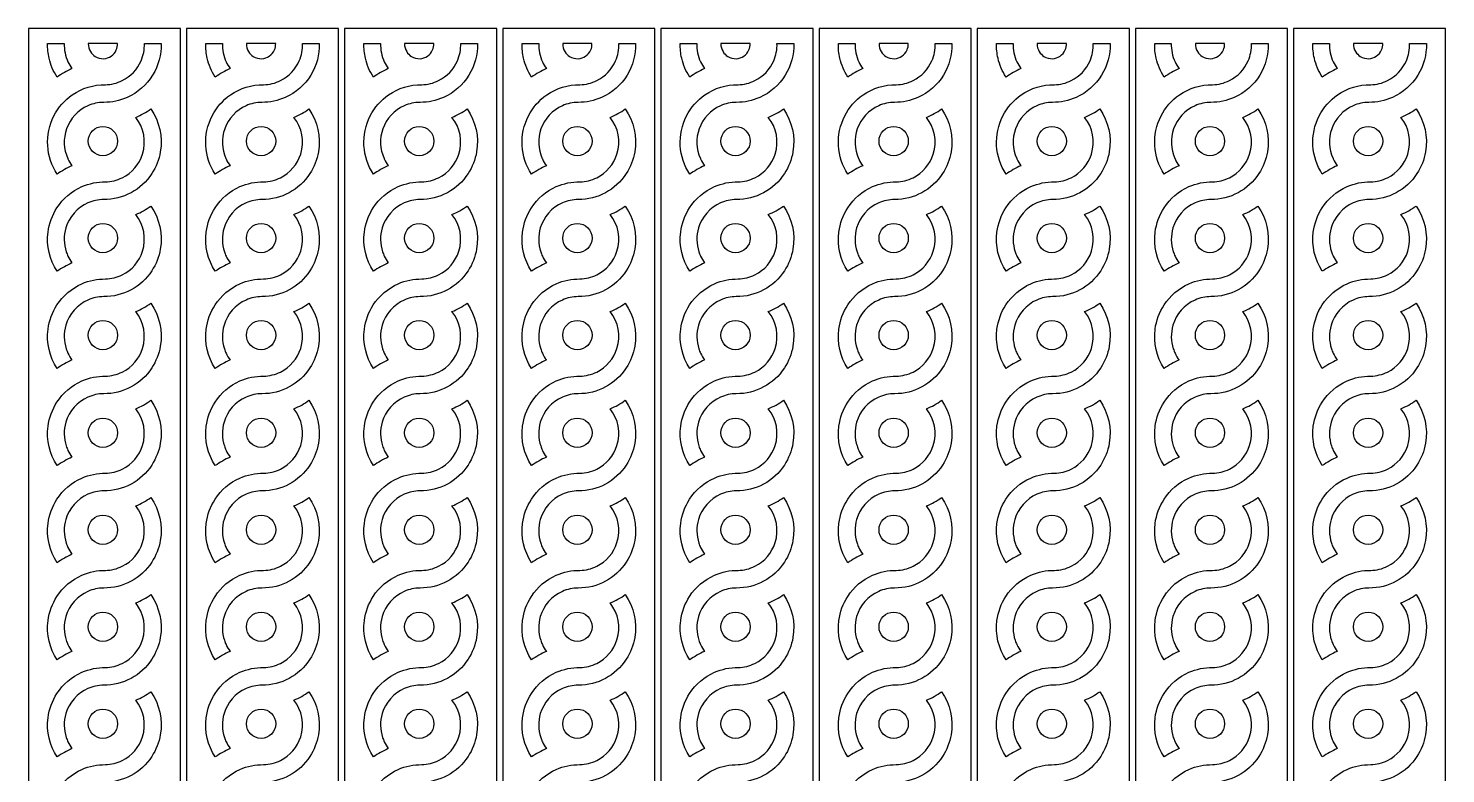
# Model space of a CAD drawing. Header units: millimetres. Extents: x 1502 to 2434, y -882 to 1114.
# Drawn here: x 1502 to 2434, y 625 to 1114 of the extents above; entities that cross this region are included whole.
import ezdxf

# ---------------------------------------------------------------- set-up
doc = ezdxf.new("R2010")
doc.units = ezdxf.units.MM
doc.layers.add('Layer_1', color=70, linetype='Continuous')

msp = doc.modelspace()

# ---------------------------------------------------------------- linework, layer by layer
at = {"layer": 'Layer_1'}
for points in [[(1501.87, -881.57), (1601.87, -881.57), (1601.87, 1114.43), (1501.87, 1114.43)], [(1605.87, -881.57), (1705.87, -881.57), (1705.87, 1114.43), (1605.87, 1114.43)], [(1709.87, -881.57), (1809.87, -881.57), (1809.87, 1114.43), (1709.87, 1114.43)], [(1813.87, -881.57), (1913.87, -881.57), (1913.87, 1114.43), (1813.87, 1114.43)], [(1917.87, -881.57), (2017.87, -881.57), (2017.87, 1114.43), (1917.87, 1114.43)], [(2021.87, -881.57), (2121.87, -881.57), (2121.87, 1114.43), (2021.87, 1114.43)], [(2125.87, -881.57), (2225.87, -881.57), (2225.87, 1114.43), (2125.87, 1114.43)], [(2229.87, -881.57), (2329.87, -881.57), (2329.87, 1114.43), (2229.87, 1114.43)], [(2333.87, -881.57), (2433.87, -881.57), (2433.87, 1114.43), (2333.87, 1114.43)]]:
    msp.add_lwpolyline(points, close=True, dxfattribs=at)
for points in [[(1527.93, 1028.62, 0.050387), (1530.57, 1024.2, 0.04494), (1520.77, 1018.62, -0.131092), (1514.59, 1037.39, -0.13298), (1518.71, 1056.89, -0.123749), (1530.79, 1070.75, -0.156386), (1552.59, 1077.4, 0.108273), (1563.63, 1080.1, 0.175997), (1576.02, 1093.15, 0.112289), (1578.17, 1104.45), (1589.21, 1104.45, -0.144621), (1583.61, 1083.73, -0.153271), (1566.84, 1069, -0.106622), (1551.43, 1065.83, 0.099881), (1541.07, 1063.6, 0.205357), (1526.98, 1048.42, 0.194404), (1527.81, 1028.89, 0.002777)], [(1527.93, 1092.44, 0.050386), (1530.57, 1088.02, 0.044941), (1520.77, 1082.44, -0.086675), (1515.52, 1094.77, -0.064126), (1514.55, 1104.45), (1525.48, 1104.45, 0.117718)], [(1541.27, 1104.45, 0.146059), (1542.67, 1099.13, 0.115633), (1545.74, 1096, 0.156575), (1551.45, 1094.52, 0.134602), (1556.29, 1096.15, 0.141643), (1559.72, 1100.25, 0.1128), (1560.52, 1104.45)], [(1631.93, 1028.62, 0.050387), (1634.57, 1024.2, 0.04494), (1624.77, 1018.62, -0.131092), (1618.59, 1037.39, -0.13298), (1622.71, 1056.89, -0.123749), (1634.79, 1070.75, -0.156386), (1656.59, 1077.4, 0.108273), (1667.63, 1080.1, 0.175997), (1680.02, 1093.15, 0.112289), (1682.17, 1104.45), (1693.21, 1104.45, -0.144621), (1687.61, 1083.73, -0.153271), (1670.84, 1069, -0.106622), (1655.43, 1065.83, 0.099881), (1645.07, 1063.6, 0.205357), (1630.98, 1048.42, 0.194404), (1631.81, 1028.89, 0.002777)], [(1631.93, 1092.44, 0.050386), (1634.57, 1088.02, 0.044941), (1624.77, 1082.44, -0.086675), (1619.52, 1094.77, -0.064126), (1618.55, 1104.45), (1629.48, 1104.45, 0.117718)], [(1645.27, 1104.45, 0.146059), (1646.67, 1099.13, 0.115633), (1649.74, 1096, 0.156575), (1655.45, 1094.52, 0.134602), (1660.29, 1096.15, 0.141643), (1663.72, 1100.25, 0.1128), (1664.52, 1104.45)], [(1735.93, 1028.62, 0.050387), (1738.57, 1024.2, 0.04494), (1728.77, 1018.62, -0.131092), (1722.59, 1037.39, -0.13298), (1726.71, 1056.89, -0.123749), (1738.79, 1070.75, -0.156386), (1760.59, 1077.4, 0.108273), (1771.63, 1080.1, 0.175997), (1784.02, 1093.15, 0.112289), (1786.17, 1104.45), (1797.21, 1104.45, -0.144621), (1791.61, 1083.73, -0.153271), (1774.84, 1069, -0.106622), (1759.43, 1065.83, 0.099881), (1749.07, 1063.6, 0.205357), (1734.98, 1048.42, 0.194404), (1735.81, 1028.89, 0.002777)], [(1735.93, 1092.44, 0.050386), (1738.57, 1088.02, 0.044941), (1728.77, 1082.44, -0.086675), (1723.52, 1094.77, -0.064126), (1722.55, 1104.45), (1733.48, 1104.45, 0.117718)], [(1749.27, 1104.45, 0.146059), (1750.67, 1099.13, 0.115633), (1753.74, 1096, 0.156575), (1759.45, 1094.52, 0.134602), (1764.29, 1096.15, 0.141643), (1767.72, 1100.25, 0.1128), (1768.52, 1104.45)], [(1839.93, 1028.62, 0.050387), (1842.57, 1024.2, 0.04494), (1832.77, 1018.62, -0.131092), (1826.59, 1037.39, -0.13298), (1830.71, 1056.89, -0.123749), (1842.79, 1070.75, -0.156386), (1864.59, 1077.4, 0.108273), (1875.63, 1080.1, 0.175997), (1888.02, 1093.15, 0.112289), (1890.17, 1104.45), (1901.21, 1104.45, -0.144621), (1895.61, 1083.73, -0.153271), (1878.84, 1069, -0.106622), (1863.43, 1065.83, 0.099881), (1853.07, 1063.6, 0.205357), (1838.98, 1048.42, 0.194404), (1839.81, 1028.89, 0.002777)], [(1839.93, 1092.44, 0.050386), (1842.57, 1088.02, 0.044941), (1832.77, 1082.44, -0.086675), (1827.52, 1094.77, -0.064126), (1826.55, 1104.45), (1837.48, 1104.45, 0.117718)], [(1853.27, 1104.45, 0.146059), (1854.67, 1099.13, 0.115633), (1857.74, 1096, 0.156575), (1863.45, 1094.52, 0.134602), (1868.29, 1096.15, 0.141643), (1871.72, 1100.25, 0.1128), (1872.52, 1104.45)], [(1943.93, 1028.62, 0.050387), (1946.57, 1024.2, 0.04494), (1936.77, 1018.62, -0.131092), (1930.59, 1037.39, -0.13298), (1934.71, 1056.89, -0.123749), (1946.79, 1070.75, -0.156386), (1968.59, 1077.4, 0.108273), (1979.63, 1080.1, 0.175997), (1992.02, 1093.15, 0.112289), (1994.17, 1104.45), (2005.21, 1104.45, -0.144621), (1999.61, 1083.73, -0.153271), (1982.84, 1069, -0.106622), (1967.43, 1065.83, 0.099881), (1957.07, 1063.6, 0.205357), (1942.98, 1048.42, 0.194404), (1943.81, 1028.89, 0.002777)], [(1943.93, 1092.44, 0.050386), (1946.57, 1088.02, 0.044941), (1936.77, 1082.44, -0.086675), (1931.52, 1094.77, -0.064126), (1930.55, 1104.45), (1941.48, 1104.45, 0.117718)], [(1957.27, 1104.45, 0.146059), (1958.67, 1099.13, 0.115633), (1961.74, 1096, 0.156575), (1967.45, 1094.52, 0.134602), (1972.29, 1096.15, 0.141643), (1975.72, 1100.25, 0.1128), (1976.52, 1104.45)], [(2047.93, 1028.62, 0.050387), (2050.57, 1024.2, 0.04494), (2040.77, 1018.62, -0.131092), (2034.59, 1037.39, -0.13298), (2038.71, 1056.89, -0.123749), (2050.79, 1070.75, -0.156386), (2072.59, 1077.4, 0.108273), (2083.63, 1080.1, 0.175997), (2096.02, 1093.15, 0.112289), (2098.17, 1104.45), (2109.21, 1104.45, -0.144621), (2103.61, 1083.73, -0.153271), (2086.84, 1069, -0.106622), (2071.43, 1065.83, 0.099881), (2061.07, 1063.6, 0.205357), (2046.98, 1048.42, 0.194404), (2047.81, 1028.89, 0.002777)], [(2047.93, 1092.44, 0.050386), (2050.57, 1088.02, 0.044941), (2040.77, 1082.44, -0.086675), (2035.52, 1094.77, -0.064126), (2034.55, 1104.45), (2045.48, 1104.45, 0.117718)], [(2061.27, 1104.45, 0.146059), (2062.67, 1099.13, 0.115633), (2065.74, 1096, 0.156575), (2071.45, 1094.52, 0.134602), (2076.29, 1096.15, 0.141643), (2079.72, 1100.25, 0.1128), (2080.52, 1104.45)], [(2151.93, 1028.62, 0.050387), (2154.57, 1024.2, 0.04494), (2144.77, 1018.62, -0.131092), (2138.59, 1037.39, -0.13298), (2142.71, 1056.89, -0.123749), (2154.79, 1070.75, -0.156386), (2176.59, 1077.4, 0.108273), (2187.63, 1080.1, 0.175997), (2200.02, 1093.15, 0.112289), (2202.17, 1104.45), (2213.21, 1104.45, -0.144621), (2207.61, 1083.73, -0.153271), (2190.84, 1069, -0.106622), (2175.43, 1065.83, 0.099881), (2165.07, 1063.6, 0.205357), (2150.98, 1048.42, 0.194404), (2151.81, 1028.89, 0.002777)], [(2151.93, 1092.44, 0.050386), (2154.57, 1088.02, 0.044941), (2144.77, 1082.44, -0.086675), (2139.52, 1094.77, -0.064126), (2138.55, 1104.45), (2149.48, 1104.45, 0.117718)], [(2165.27, 1104.45, 0.146059), (2166.67, 1099.13, 0.115633), (2169.74, 1096, 0.156575), (2175.45, 1094.52, 0.134602), (2180.29, 1096.15, 0.141643), (2183.72, 1100.25, 0.1128), (2184.52, 1104.45)], [(2255.93, 1028.62, 0.050387), (2258.57, 1024.2, 0.04494), (2248.77, 1018.62, -0.131092), (2242.59, 1037.39, -0.13298), (2246.71, 1056.89, -0.123749), (2258.79, 1070.75, -0.156386), (2280.59, 1077.4, 0.108273), (2291.63, 1080.1, 0.175997), (2304.02, 1093.15, 0.112289), (2306.17, 1104.45), (2317.21, 1104.45, -0.144621), (2311.61, 1083.73, -0.153271), (2294.84, 1069, -0.106622), (2279.43, 1065.83, 0.099881), (2269.07, 1063.6, 0.205357), (2254.98, 1048.42, 0.194404), (2255.81, 1028.89, 0.002777)], [(2255.93, 1092.44, 0.050386), (2258.57, 1088.02, 0.044941), (2248.77, 1082.44, -0.086675), (2243.52, 1094.77, -0.064126), (2242.55, 1104.45), (2253.48, 1104.45, 0.117718)], [(2269.27, 1104.45, 0.146059), (2270.67, 1099.13, 0.115633), (2273.74, 1096, 0.156575), (2279.45, 1094.52, 0.134602), (2284.29, 1096.15, 0.141643), (2287.72, 1100.25, 0.1128), (2288.52, 1104.45)], [(2359.93, 1028.62, 0.050387), (2362.57, 1024.2, 0.04494), (2352.77, 1018.62, -0.131092), (2346.59, 1037.39, -0.13298), (2350.71, 1056.89, -0.123749), (2362.79, 1070.75, -0.156386), (2384.59, 1077.4, 0.108273), (2395.63, 1080.1, 0.175997), (2408.02, 1093.15, 0.112289), (2410.17, 1104.45), (2421.21, 1104.45, -0.144621), (2415.61, 1083.73, -0.153271), (2398.84, 1069, -0.106622), (2383.43, 1065.83, 0.099881), (2373.07, 1063.6, 0.205357), (2358.98, 1048.42, 0.194404), (2359.81, 1028.89, 0.002777)], [(2359.93, 1092.44, 0.050386), (2362.57, 1088.02, 0.044941), (2352.77, 1082.44, -0.086675), (2347.52, 1094.77, -0.064126), (2346.55, 1104.45), (2357.48, 1104.45, 0.117718)], [(2373.27, 1104.45, 0.146059), (2374.67, 1099.13, 0.115633), (2377.74, 1096, 0.156575), (2383.45, 1094.52, 0.134602), (2388.29, 1096.15, 0.141643), (2391.72, 1100.25, 0.1128), (2392.52, 1104.45)], [(1582.42, 1061.51, -0.196548), (1588.66, 1033.28, -0.102395), (1583.02, 1018.98, -0.25661), (1551.43, 1002.01, 0.099883), (1541.07, 999.78, 0.21945), (1526.54, 983.27, 0.152689), (1526.79, 967.69, 0.029293), (1527.93, 964.8), (1527.93, 964.8, 0.050388), (1530.57, 960.38, 0.04494), (1520.77, 954.8, -0.178648), (1514.84, 980.6, -0.112445), (1520.69, 996.49, -0.146594), (1537.03, 1010.43, -0.107484), (1552.59, 1013.58, 0.108276), (1563.63, 1016.28, 0.202763), (1576.96, 1031.83, 0.250944), (1572.46, 1055.98, 0.064464)], [(1686.42, 1061.51, -0.196548), (1692.66, 1033.28, -0.102395), (1687.02, 1018.98, -0.25661), (1655.43, 1002.01, 0.099883), (1645.07, 999.78, 0.21945), (1630.54, 983.27, 0.152689), (1630.79, 967.69, 0.029293), (1631.93, 964.8), (1631.93, 964.8, 0.050388), (1634.57, 960.38, 0.04494), (1624.77, 954.8, -0.178648), (1618.84, 980.6, -0.112445), (1624.69, 996.49, -0.146594), (1641.03, 1010.43, -0.107484), (1656.59, 1013.58, 0.108276), (1667.63, 1016.28, 0.202763), (1680.96, 1031.83, 0.250944), (1676.46, 1055.98, 0.064464)], [(1790.42, 1061.51, -0.196548), (1796.66, 1033.28, -0.102395), (1791.02, 1018.98, -0.25661), (1759.43, 1002.01, 0.099883), (1749.07, 999.78, 0.21945), (1734.54, 983.27, 0.152689), (1734.79, 967.69, 0.029293), (1735.93, 964.8), (1735.93, 964.8, 0.050388), (1738.57, 960.38, 0.04494), (1728.77, 954.8, -0.178648), (1722.84, 980.6, -0.112445), (1728.69, 996.49, -0.146594), (1745.03, 1010.43, -0.107484), (1760.59, 1013.58, 0.108276), (1771.63, 1016.28, 0.202763), (1784.96, 1031.83, 0.250944), (1780.46, 1055.98, 0.064464)], [(1894.42, 1061.51, -0.196548), (1900.66, 1033.28, -0.102395), (1895.02, 1018.98, -0.25661), (1863.43, 1002.01, 0.099883), (1853.07, 999.78, 0.21945), (1838.54, 983.27, 0.152689), (1838.79, 967.69, 0.029293), (1839.93, 964.8), (1839.93, 964.8, 0.050388), (1842.57, 960.38, 0.04494), (1832.77, 954.8, -0.178648), (1826.84, 980.6, -0.112445), (1832.69, 996.49, -0.146594), (1849.03, 1010.43, -0.107484), (1864.59, 1013.58, 0.108276), (1875.63, 1016.28, 0.202763), (1888.96, 1031.83, 0.250944), (1884.46, 1055.98, 0.064464)], [(1998.42, 1061.51, -0.196548), (2004.66, 1033.28, -0.102395), (1999.02, 1018.98, -0.25661), (1967.43, 1002.01, 0.099883), (1957.07, 999.78, 0.21945), (1942.54, 983.27, 0.152689), (1942.79, 967.69, 0.029293), (1943.93, 964.8), (1943.93, 964.8, 0.050388), (1946.57, 960.38, 0.04494), (1936.77, 954.8, -0.178648), (1930.84, 980.6, -0.112445), (1936.69, 996.49, -0.146594), (1953.03, 1010.43, -0.107484), (1968.59, 1013.58, 0.108276), (1979.63, 1016.28, 0.202763), (1992.96, 1031.83, 0.250944), (1988.46, 1055.98, 0.064464)], [(2102.42, 1061.51, -0.196548), (2108.66, 1033.28, -0.102395), (2103.02, 1018.98, -0.25661), (2071.43, 1002.01, 0.099883), (2061.07, 999.78, 0.21945), (2046.54, 983.27, 0.152689), (2046.79, 967.69, 0.029293), (2047.93, 964.8), (2047.93, 964.8, 0.050388), (2050.57, 960.38, 0.04494), (2040.77, 954.8, -0.178648), (2034.84, 980.6, -0.112445), (2040.69, 996.49, -0.146594), (2057.03, 1010.43, -0.107484), (2072.59, 1013.58, 0.108276), (2083.63, 1016.28, 0.202763), (2096.96, 1031.83, 0.250944), (2092.46, 1055.98, 0.064464)], [(2206.42, 1061.51, -0.196548), (2212.66, 1033.28, -0.102395), (2207.02, 1018.98, -0.25661), (2175.43, 1002.01, 0.099883), (2165.07, 999.78, 0.21945), (2150.54, 983.27, 0.152689), (2150.79, 967.69, 0.029293), (2151.93, 964.8), (2151.93, 964.8, 0.050388), (2154.57, 960.38, 0.04494), (2144.77, 954.8, -0.178648), (2138.84, 980.6, -0.112445), (2144.69, 996.49, -0.146594), (2161.03, 1010.43, -0.107484), (2176.59, 1013.58, 0.108276), (2187.63, 1016.28, 0.202763), (2200.96, 1031.83, 0.250944), (2196.46, 1055.98, 0.064464)], [(2310.42, 1061.51, -0.196548), (2316.66, 1033.28, -0.102395), (2311.02, 1018.98, -0.25661), (2279.43, 1002.01, 0.099883), (2269.07, 999.78, 0.21945), (2254.54, 983.27, 0.152689), (2254.79, 967.69, 0.029293), (2255.93, 964.8), (2255.93, 964.8, 0.050388), (2258.57, 960.38, 0.04494), (2248.77, 954.8, -0.178648), (2242.84, 980.6, -0.112445), (2248.69, 996.49, -0.146594), (2265.03, 1010.43, -0.107484), (2280.59, 1013.58, 0.108276), (2291.63, 1016.28, 0.202763), (2304.96, 1031.83, 0.250944), (2300.46, 1055.98, 0.064464)], [(2414.42, 1061.51, -0.196548), (2420.66, 1033.28, -0.102395), (2415.02, 1018.98, -0.25661), (2383.43, 1002.01, 0.099883), (2373.07, 999.78, 0.21945), (2358.54, 983.27, 0.152689), (2358.79, 967.69, 0.029293), (2359.93, 964.8), (2359.93, 964.8, 0.050388), (2362.57, 960.38, 0.04494), (2352.77, 954.8, -0.178648), (2346.84, 980.6, -0.112445), (2352.69, 996.49, -0.146594), (2369.03, 1010.43, -0.107484), (2384.59, 1013.58, 0.108276), (2395.63, 1016.28, 0.202763), (2408.96, 1031.83, 0.250944), (2404.46, 1055.98, 0.064464)], [(1582.42, 997.69, -0.196548), (1588.66, 969.46, -0.102395), (1583.02, 955.16, -0.25661), (1551.43, 938.19, 0.099883), (1541.07, 935.96, 0.21945), (1526.54, 919.45, 0.152688), (1526.79, 903.87, 0.029293), (1527.93, 900.98), (1527.93, 900.98, 0.050388), (1530.57, 896.56, 0.04494), (1520.77, 890.98, -0.178648), (1514.84, 916.78, -0.112445), (1520.69, 932.68, -0.146594), (1537.03, 946.61, -0.107484), (1552.59, 949.76, 0.108276), (1563.63, 952.46, 0.202763), (1576.96, 968.01, 0.250944), (1572.46, 992.16, 0.064464)], [(1686.42, 997.69, -0.196548), (1692.66, 969.46, -0.102395), (1687.02, 955.16, -0.25661), (1655.43, 938.19, 0.099883), (1645.07, 935.96, 0.21945), (1630.54, 919.45, 0.152688), (1630.79, 903.87, 0.029293), (1631.93, 900.98), (1631.93, 900.98, 0.050388), (1634.57, 896.56, 0.04494), (1624.77, 890.98, -0.178648), (1618.84, 916.78, -0.112445), (1624.69, 932.68, -0.146594), (1641.03, 946.61, -0.107484), (1656.59, 949.76, 0.108276), (1667.63, 952.46, 0.202763), (1680.96, 968.01, 0.250944), (1676.46, 992.16, 0.064464)], [(1790.42, 997.69, -0.196548), (1796.66, 969.46, -0.102395), (1791.02, 955.16, -0.25661), (1759.43, 938.19, 0.099883), (1749.07, 935.96, 0.21945), (1734.54, 919.45, 0.152688), (1734.79, 903.87, 0.029293), (1735.93, 900.98), (1735.93, 900.98, 0.050388), (1738.57, 896.56, 0.04494), (1728.77, 890.98, -0.178648), (1722.84, 916.78, -0.112445), (1728.69, 932.68, -0.146594), (1745.03, 946.61, -0.107484), (1760.59, 949.76, 0.108276), (1771.63, 952.46, 0.202763), (1784.96, 968.01, 0.250944), (1780.46, 992.16, 0.064464)], [(1894.42, 997.69, -0.196548), (1900.66, 969.46, -0.102395), (1895.02, 955.16, -0.25661), (1863.43, 938.19, 0.099883), (1853.07, 935.96, 0.21945), (1838.54, 919.45, 0.152688), (1838.79, 903.87, 0.029293), (1839.93, 900.98), (1839.93, 900.98, 0.050388), (1842.57, 896.56, 0.04494), (1832.77, 890.98, -0.178648), (1826.84, 916.78, -0.112445), (1832.69, 932.68, -0.146594), (1849.03, 946.61, -0.107484), (1864.59, 949.76, 0.108276), (1875.63, 952.46, 0.202763), (1888.96, 968.01, 0.250944), (1884.46, 992.16, 0.064464)], [(1998.42, 997.69, -0.196548), (2004.66, 969.46, -0.102395), (1999.02, 955.16, -0.25661), (1967.43, 938.19, 0.099883), (1957.07, 935.96, 0.21945), (1942.54, 919.45, 0.152688), (1942.79, 903.87, 0.029293), (1943.93, 900.98), (1943.93, 900.98, 0.050388), (1946.57, 896.56, 0.04494), (1936.77, 890.98, -0.178648), (1930.84, 916.78, -0.112445), (1936.69, 932.68, -0.146594), (1953.03, 946.61, -0.107484), (1968.59, 949.76, 0.108276), (1979.63, 952.46, 0.202763), (1992.96, 968.01, 0.250944), (1988.46, 992.16, 0.064464)], [(2102.42, 997.69, -0.196548), (2108.66, 969.46, -0.102395), (2103.02, 955.16, -0.25661), (2071.43, 938.19, 0.099883), (2061.07, 935.96, 0.21945), (2046.54, 919.45, 0.152688), (2046.79, 903.87, 0.029293), (2047.93, 900.98), (2047.93, 900.98, 0.050388), (2050.57, 896.56, 0.04494), (2040.77, 890.98, -0.178648), (2034.84, 916.78, -0.112445), (2040.69, 932.68, -0.146594), (2057.03, 946.61, -0.107484), (2072.59, 949.76, 0.108276), (2083.63, 952.46, 0.202763), (2096.96, 968.01, 0.250944), (2092.46, 992.16, 0.064464)], [(2206.42, 997.69, -0.196548), (2212.66, 969.46, -0.102395), (2207.02, 955.16, -0.25661), (2175.43, 938.19, 0.099883), (2165.07, 935.96, 0.21945), (2150.54, 919.45, 0.152688), (2150.79, 903.87, 0.029293), (2151.93, 900.98), (2151.93, 900.98, 0.050388), (2154.57, 896.56, 0.04494), (2144.77, 890.98, -0.178648), (2138.84, 916.78, -0.112445), (2144.69, 932.68, -0.146594), (2161.03, 946.61, -0.107484), (2176.59, 949.76, 0.108276), (2187.63, 952.46, 0.202763), (2200.96, 968.01, 0.250944), (2196.46, 992.16, 0.064464)], [(2310.42, 997.69, -0.196548), (2316.66, 969.46, -0.102395), (2311.02, 955.16, -0.25661), (2279.43, 938.19, 0.099883), (2269.07, 935.96, 0.21945), (2254.54, 919.45, 0.152688), (2254.79, 903.87, 0.029293), (2255.93, 900.98), (2255.93, 900.98, 0.050388), (2258.57, 896.56, 0.04494), (2248.77, 890.98, -0.178648), (2242.84, 916.78, -0.112445), (2248.69, 932.68, -0.146594), (2265.03, 946.61, -0.107484), (2280.59, 949.76, 0.108276), (2291.63, 952.46, 0.202763), (2304.96, 968.01, 0.250944), (2300.46, 992.16, 0.064464)], [(2414.42, 997.69, -0.196548), (2420.66, 969.46, -0.102395), (2415.02, 955.16, -0.25661), (2383.43, 938.19, 0.099883), (2373.07, 935.96, 0.21945), (2358.54, 919.45, 0.152688), (2358.79, 903.87, 0.029293), (2359.93, 900.98), (2359.93, 900.98, 0.050388), (2362.57, 896.56, 0.04494), (2352.77, 890.98, -0.178648), (2346.84, 916.78, -0.112445), (2352.69, 932.68, -0.146594), (2369.03, 946.61, -0.107484), (2384.59, 949.76, 0.108276), (2395.63, 952.46, 0.202763), (2408.96, 968.01, 0.250944), (2404.46, 992.16, 0.064464)], [(1582.42, 933.87, -0.196548), (1588.66, 905.64, -0.102395), (1583.02, 891.35, -0.25661), (1551.43, 874.37, 0.099883), (1541.07, 872.14, 0.21945), (1526.54, 855.63, 0.152688), (1526.79, 840.05, 0.029293), (1527.93, 837.16), (1527.93, 837.16, 0.050388), (1530.57, 832.74, 0.04494), (1520.77, 827.16, -0.178648), (1514.84, 852.96, -0.112445), (1520.69, 868.86, -0.146594), (1537.03, 882.79, -0.107484), (1552.59, 885.94, 0.108276), (1563.63, 888.64, 0.202763), (1576.96, 904.2, 0.250944), (1572.46, 928.35, 0.064464)], [(1686.42, 933.87, -0.196548), (1692.66, 905.64, -0.102395), (1687.02, 891.35, -0.25661), (1655.43, 874.37, 0.099883), (1645.07, 872.14, 0.21945), (1630.54, 855.63, 0.152688), (1630.79, 840.05, 0.029293), (1631.93, 837.16), (1631.93, 837.16, 0.050388), (1634.57, 832.74, 0.04494), (1624.77, 827.16, -0.178648), (1618.84, 852.96, -0.112445), (1624.69, 868.86, -0.146594), (1641.03, 882.79, -0.107484), (1656.59, 885.94, 0.108276), (1667.63, 888.64, 0.202763), (1680.96, 904.2, 0.250944), (1676.46, 928.35, 0.064464)], [(1790.42, 933.87, -0.196548), (1796.66, 905.64, -0.102395), (1791.02, 891.35, -0.25661), (1759.43, 874.37, 0.099883), (1749.07, 872.14, 0.21945), (1734.54, 855.63, 0.152688), (1734.79, 840.05, 0.029293), (1735.93, 837.16), (1735.93, 837.16, 0.050388), (1738.57, 832.74, 0.04494), (1728.77, 827.16, -0.178648), (1722.84, 852.96, -0.112445), (1728.69, 868.86, -0.146594), (1745.03, 882.79, -0.107484), (1760.59, 885.94, 0.108276), (1771.63, 888.64, 0.202763), (1784.96, 904.2, 0.250944), (1780.46, 928.35, 0.064464)], [(1894.42, 933.87, -0.196548), (1900.66, 905.64, -0.102395), (1895.02, 891.35, -0.25661), (1863.43, 874.37, 0.099883), (1853.07, 872.14, 0.21945), (1838.54, 855.63, 0.152688), (1838.79, 840.05, 0.029293), (1839.93, 837.16), (1839.93, 837.16, 0.050388), (1842.57, 832.74, 0.04494), (1832.77, 827.16, -0.178648), (1826.84, 852.96, -0.112445), (1832.69, 868.86, -0.146594), (1849.03, 882.79, -0.107484), (1864.59, 885.94, 0.108276), (1875.63, 888.64, 0.202763), (1888.96, 904.2, 0.250944), (1884.46, 928.35, 0.064464)], [(1998.42, 933.87, -0.196548), (2004.66, 905.64, -0.102395), (1999.02, 891.35, -0.25661), (1967.43, 874.37, 0.099883), (1957.07, 872.14, 0.21945), (1942.54, 855.63, 0.152688), (1942.79, 840.05, 0.029293), (1943.93, 837.16), (1943.93, 837.16, 0.050388), (1946.57, 832.74, 0.04494), (1936.77, 827.16, -0.178648), (1930.84, 852.96, -0.112445), (1936.69, 868.86, -0.146594), (1953.03, 882.79, -0.107484), (1968.59, 885.94, 0.108276), (1979.63, 888.64, 0.202763), (1992.96, 904.2, 0.250944), (1988.46, 928.35, 0.064464)], [(2102.42, 933.87, -0.196548), (2108.66, 905.64, -0.102395), (2103.02, 891.35, -0.25661), (2071.43, 874.37, 0.099883), (2061.07, 872.14, 0.21945), (2046.54, 855.63, 0.152688), (2046.79, 840.05, 0.029293), (2047.93, 837.16), (2047.93, 837.16, 0.050388), (2050.57, 832.74, 0.04494), (2040.77, 827.16, -0.178648), (2034.84, 852.96, -0.112445), (2040.69, 868.86, -0.146594), (2057.03, 882.79, -0.107484), (2072.59, 885.94, 0.108276), (2083.63, 888.64, 0.202763), (2096.96, 904.2, 0.250944), (2092.46, 928.35, 0.064464)], [(2206.42, 933.87, -0.196548), (2212.66, 905.64, -0.102395), (2207.02, 891.35, -0.25661), (2175.43, 874.37, 0.099883), (2165.07, 872.14, 0.21945), (2150.54, 855.63, 0.152688), (2150.79, 840.05, 0.029293), (2151.93, 837.16), (2151.93, 837.16, 0.050388), (2154.57, 832.74, 0.04494), (2144.77, 827.16, -0.178648), (2138.84, 852.96, -0.112445), (2144.69, 868.86, -0.146594), (2161.03, 882.79, -0.107484), (2176.59, 885.94, 0.108276), (2187.63, 888.64, 0.202763), (2200.96, 904.2, 0.250944), (2196.46, 928.35, 0.064464)], [(2310.42, 933.87, -0.196548), (2316.66, 905.64, -0.102395), (2311.02, 891.35, -0.25661), (2279.43, 874.37, 0.099883), (2269.07, 872.14, 0.21945), (2254.54, 855.63, 0.152688), (2254.79, 840.05, 0.029293), (2255.93, 837.16), (2255.93, 837.16, 0.050388), (2258.57, 832.74, 0.04494), (2248.77, 827.16, -0.178648), (2242.84, 852.96, -0.112445), (2248.69, 868.86, -0.146594), (2265.03, 882.79, -0.107484), (2280.59, 885.94, 0.108276), (2291.63, 888.64, 0.202763), (2304.96, 904.2, 0.250944), (2300.46, 928.35, 0.064464)], [(2414.42, 933.87, -0.196548), (2420.66, 905.64, -0.102395), (2415.02, 891.35, -0.25661), (2383.43, 874.37, 0.099883), (2373.07, 872.14, 0.21945), (2358.54, 855.63, 0.152688), (2358.79, 840.05, 0.029293), (2359.93, 837.16), (2359.93, 837.16, 0.050388), (2362.57, 832.74, 0.04494), (2352.77, 827.16, -0.178648), (2346.84, 852.96, -0.112445), (2352.69, 868.86, -0.146594), (2369.03, 882.79, -0.107484), (2384.59, 885.94, 0.108276), (2395.63, 888.64, 0.202763), (2408.96, 904.2, 0.250944), (2404.46, 928.35, 0.064464)], [(1582.42, 870.05, -0.196548), (1588.66, 841.82, -0.102395), (1583.02, 827.53, -0.25661), (1551.43, 810.55, 0.099883), (1541.07, 808.32, 0.21945), (1526.54, 791.81, 0.152688), (1526.79, 776.23, 0.029293), (1527.93, 773.34), (1527.93, 773.34, 0.050388), (1530.57, 768.92, 0.04494), (1520.77, 763.34, -0.178648), (1514.84, 789.14, -0.112445), (1520.69, 805.04, -0.146594), (1537.03, 818.97, -0.107484), (1552.59, 822.13, 0.108276), (1563.63, 824.82, 0.202763), (1576.96, 840.38, 0.250944), (1572.46, 864.53, 0.064464)], [(1686.42, 870.05, -0.196548), (1692.66, 841.82, -0.102395), (1687.02, 827.53, -0.25661), (1655.43, 810.55, 0.099883), (1645.07, 808.32, 0.21945), (1630.54, 791.81, 0.152688), (1630.79, 776.23, 0.029293), (1631.93, 773.34), (1631.93, 773.34, 0.050388), (1634.57, 768.92, 0.04494), (1624.77, 763.34, -0.178648), (1618.84, 789.14, -0.112445), (1624.69, 805.04, -0.146594), (1641.03, 818.97, -0.107484), (1656.59, 822.13, 0.108276), (1667.63, 824.82, 0.202763), (1680.96, 840.38, 0.250944), (1676.46, 864.53, 0.064464)], [(1790.42, 870.05, -0.196548), (1796.66, 841.82, -0.102395), (1791.02, 827.53, -0.25661), (1759.43, 810.55, 0.099883), (1749.07, 808.32, 0.21945), (1734.54, 791.81, 0.152688), (1734.79, 776.23, 0.029293), (1735.93, 773.34), (1735.93, 773.34, 0.050388), (1738.57, 768.92, 0.04494), (1728.77, 763.34, -0.178648), (1722.84, 789.14, -0.112445), (1728.69, 805.04, -0.146594), (1745.03, 818.97, -0.107484), (1760.59, 822.13, 0.108276), (1771.63, 824.82, 0.202763), (1784.96, 840.38, 0.250944), (1780.46, 864.53, 0.064464)], [(1894.42, 870.05, -0.196548), (1900.66, 841.82, -0.102395), (1895.02, 827.53, -0.25661), (1863.43, 810.55, 0.099883), (1853.07, 808.32, 0.21945), (1838.54, 791.81, 0.152688), (1838.79, 776.23, 0.029293), (1839.93, 773.34), (1839.93, 773.34, 0.050388), (1842.57, 768.92, 0.04494), (1832.77, 763.34, -0.178648), (1826.84, 789.14, -0.112445), (1832.69, 805.04, -0.146594), (1849.03, 818.97, -0.107484), (1864.59, 822.13, 0.108276), (1875.63, 824.82, 0.202763), (1888.96, 840.38, 0.250944), (1884.46, 864.53, 0.064464)], [(1998.42, 870.05, -0.196548), (2004.66, 841.82, -0.102395), (1999.02, 827.53, -0.25661), (1967.43, 810.55, 0.099883), (1957.07, 808.32, 0.21945), (1942.54, 791.81, 0.152688), (1942.79, 776.23, 0.029293), (1943.93, 773.34), (1943.93, 773.34, 0.050388), (1946.57, 768.92, 0.04494), (1936.77, 763.34, -0.178648), (1930.84, 789.14, -0.112445), (1936.69, 805.04, -0.146594), (1953.03, 818.97, -0.107484), (1968.59, 822.13, 0.108276), (1979.63, 824.82, 0.202763), (1992.96, 840.38, 0.250944), (1988.46, 864.53, 0.064464)], [(2102.42, 870.05, -0.196548), (2108.66, 841.82, -0.102395), (2103.02, 827.53, -0.25661), (2071.43, 810.55, 0.099883), (2061.07, 808.32, 0.21945), (2046.54, 791.81, 0.152688), (2046.79, 776.23, 0.029293), (2047.93, 773.34), (2047.93, 773.34, 0.050388), (2050.57, 768.92, 0.04494), (2040.77, 763.34, -0.178648), (2034.84, 789.14, -0.112445), (2040.69, 805.04, -0.146594), (2057.03, 818.97, -0.107484), (2072.59, 822.13, 0.108276), (2083.63, 824.82, 0.202763), (2096.96, 840.38, 0.250944), (2092.46, 864.53, 0.064464)], [(2206.42, 870.05, -0.196548), (2212.66, 841.82, -0.102395), (2207.02, 827.53, -0.25661), (2175.43, 810.55, 0.099883), (2165.07, 808.32, 0.21945), (2150.54, 791.81, 0.152688), (2150.79, 776.23, 0.029293), (2151.93, 773.34), (2151.93, 773.34, 0.050388), (2154.57, 768.92, 0.04494), (2144.77, 763.34, -0.178648), (2138.84, 789.14, -0.112445), (2144.69, 805.04, -0.146594), (2161.03, 818.97, -0.107484), (2176.59, 822.13, 0.108276), (2187.63, 824.82, 0.202763), (2200.96, 840.38, 0.250944), (2196.46, 864.53, 0.064464)], [(2310.42, 870.05, -0.196548), (2316.66, 841.82, -0.102395), (2311.02, 827.53, -0.25661), (2279.43, 810.55, 0.099883), (2269.07, 808.32, 0.21945), (2254.54, 791.81, 0.152688), (2254.79, 776.23, 0.029293), (2255.93, 773.34), (2255.93, 773.34, 0.050388), (2258.57, 768.92, 0.04494), (2248.77, 763.34, -0.178648), (2242.84, 789.14, -0.112445), (2248.69, 805.04, -0.146594), (2265.03, 818.97, -0.107484), (2280.59, 822.13, 0.108276), (2291.63, 824.82, 0.202763), (2304.96, 840.38, 0.250944), (2300.46, 864.53, 0.064464)], [(2414.42, 870.05, -0.196548), (2420.66, 841.82, -0.102395), (2415.02, 827.53, -0.25661), (2383.43, 810.55, 0.099883), (2373.07, 808.32, 0.21945), (2358.54, 791.81, 0.152688), (2358.79, 776.23, 0.029293), (2359.93, 773.34), (2359.93, 773.34, 0.050388), (2362.57, 768.92, 0.04494), (2352.77, 763.34, -0.178648), (2346.84, 789.14, -0.112445), (2352.69, 805.04, -0.146594), (2369.03, 818.97, -0.107484), (2384.59, 822.13, 0.108276), (2395.63, 824.82, 0.202763), (2408.96, 840.38, 0.250944), (2404.46, 864.53, 0.064464)], [(1582.42, 806.23, -0.196548), (1588.66, 778, -0.102395), (1583.02, 763.71, -0.25661), (1551.43, 746.73, 0.099883), (1541.07, 744.5, 0.21945), (1526.54, 727.99, 0.152688), (1526.79, 712.41, 0.029293), (1527.93, 709.52), (1527.93, 709.52, 0.050388), (1530.57, 705.1, 0.04494), (1520.77, 699.52, -0.178648), (1514.84, 725.32, -0.112445), (1520.69, 741.22, -0.146594), (1537.03, 755.15, -0.107484), (1552.59, 758.31, 0.108276), (1563.63, 761, 0.202763), (1576.96, 776.56, 0.250944), (1572.46, 800.71, 0.064464)], [(1686.42, 806.23, -0.196548), (1692.66, 778, -0.102395), (1687.02, 763.71, -0.25661), (1655.43, 746.73, 0.099883), (1645.07, 744.5, 0.21945), (1630.54, 727.99, 0.152688), (1630.79, 712.41, 0.029293), (1631.93, 709.52), (1631.93, 709.52, 0.050388), (1634.57, 705.1, 0.04494), (1624.77, 699.52, -0.178648), (1618.84, 725.32, -0.112445), (1624.69, 741.22, -0.146594), (1641.03, 755.15, -0.107484), (1656.59, 758.31, 0.108276), (1667.63, 761, 0.202763), (1680.96, 776.56, 0.250944), (1676.46, 800.71, 0.064464)], [(1790.42, 806.23, -0.196548), (1796.66, 778, -0.102395), (1791.02, 763.71, -0.25661), (1759.43, 746.73, 0.099883), (1749.07, 744.5, 0.21945), (1734.54, 727.99, 0.152688), (1734.79, 712.41, 0.029293), (1735.93, 709.52), (1735.93, 709.52, 0.050388), (1738.57, 705.1, 0.04494), (1728.77, 699.52, -0.178648), (1722.84, 725.32, -0.112445), (1728.69, 741.22, -0.146594), (1745.03, 755.15, -0.107484), (1760.59, 758.31, 0.108276), (1771.63, 761, 0.202763), (1784.96, 776.56, 0.250944), (1780.46, 800.71, 0.064464)], [(1894.42, 806.23, -0.196548), (1900.66, 778, -0.102395), (1895.02, 763.71, -0.25661), (1863.43, 746.73, 0.099883), (1853.07, 744.5, 0.21945), (1838.54, 727.99, 0.152688), (1838.79, 712.41, 0.029293), (1839.93, 709.52), (1839.93, 709.52, 0.050388), (1842.57, 705.1, 0.04494), (1832.77, 699.52, -0.178648), (1826.84, 725.32, -0.112445), (1832.69, 741.22, -0.146594), (1849.03, 755.15, -0.107484), (1864.59, 758.31, 0.108276), (1875.63, 761, 0.202763), (1888.96, 776.56, 0.250944), (1884.46, 800.71, 0.064464)], [(1998.42, 806.23, -0.196548), (2004.66, 778, -0.102395), (1999.02, 763.71, -0.25661), (1967.43, 746.73, 0.099883), (1957.07, 744.5, 0.21945), (1942.54, 727.99, 0.152688), (1942.79, 712.41, 0.029293), (1943.93, 709.52), (1943.93, 709.52, 0.050388), (1946.57, 705.1, 0.04494), (1936.77, 699.52, -0.178648), (1930.84, 725.32, -0.112445), (1936.69, 741.22, -0.146594), (1953.03, 755.15, -0.107484), (1968.59, 758.31, 0.108276), (1979.63, 761, 0.202763), (1992.96, 776.56, 0.250944), (1988.46, 800.71, 0.064464)], [(2102.42, 806.23, -0.196548), (2108.66, 778, -0.102395), (2103.02, 763.71, -0.25661), (2071.43, 746.73, 0.099883), (2061.07, 744.5, 0.21945), (2046.54, 727.99, 0.152688), (2046.79, 712.41, 0.029293), (2047.93, 709.52), (2047.93, 709.52, 0.050388), (2050.57, 705.1, 0.04494), (2040.77, 699.52, -0.178648), (2034.84, 725.32, -0.112445), (2040.69, 741.22, -0.146594), (2057.03, 755.15, -0.107484), (2072.59, 758.31, 0.108276), (2083.63, 761, 0.202763), (2096.96, 776.56, 0.250944), (2092.46, 800.71, 0.064464)], [(2206.42, 806.23, -0.196548), (2212.66, 778, -0.102395), (2207.02, 763.71, -0.25661), (2175.43, 746.73, 0.099883), (2165.07, 744.5, 0.21945), (2150.54, 727.99, 0.152688), (2150.79, 712.41, 0.029293), (2151.93, 709.52), (2151.93, 709.52, 0.050388), (2154.57, 705.1, 0.04494), (2144.77, 699.52, -0.178648), (2138.84, 725.32, -0.112445), (2144.69, 741.22, -0.146594), (2161.03, 755.15, -0.107484), (2176.59, 758.31, 0.108276), (2187.63, 761, 0.202763), (2200.96, 776.56, 0.250944), (2196.46, 800.71, 0.064464)], [(2310.42, 806.23, -0.196548), (2316.66, 778, -0.102395), (2311.02, 763.71, -0.25661), (2279.43, 746.73, 0.099883), (2269.07, 744.5, 0.21945), (2254.54, 727.99, 0.152688), (2254.79, 712.41, 0.029293), (2255.93, 709.52), (2255.93, 709.52, 0.050388), (2258.57, 705.1, 0.04494), (2248.77, 699.52, -0.178648), (2242.84, 725.32, -0.112445), (2248.69, 741.22, -0.146594), (2265.03, 755.15, -0.107484), (2280.59, 758.31, 0.108276), (2291.63, 761, 0.202763), (2304.96, 776.56, 0.250944), (2300.46, 800.71, 0.064464)], [(2414.42, 806.23, -0.196548), (2420.66, 778, -0.102395), (2415.02, 763.71, -0.25661), (2383.43, 746.73, 0.099883), (2373.07, 744.5, 0.21945), (2358.54, 727.99, 0.152688), (2358.79, 712.41, 0.029293), (2359.93, 709.52), (2359.93, 709.52, 0.050388), (2362.57, 705.1, 0.04494), (2352.77, 699.52, -0.178648), (2346.84, 725.32, -0.112445), (2352.69, 741.22, -0.146594), (2369.03, 755.15, -0.107484), (2384.59, 758.31, 0.108276), (2395.63, 761, 0.202763), (2408.96, 776.56, 0.250944), (2404.46, 800.71, 0.064464)], [(1582.42, 742.41, -0.196548), (1588.66, 714.18, -0.102395), (1583.02, 699.89, -0.25661), (1551.43, 682.91, 0.099883), (1541.07, 680.68, 0.21945), (1526.54, 664.17, 0.152688), (1526.79, 648.59, 0.029293), (1527.93, 645.7), (1527.93, 645.7, 0.050388), (1530.57, 641.29, 0.04494), (1520.77, 635.7, -0.178648), (1514.84, 661.5, -0.112445), (1520.69, 677.4, -0.146594), (1537.03, 691.33, -0.107484), (1552.59, 694.49, 0.108276), (1563.63, 697.19, 0.202763), (1576.96, 712.74, 0.250944), (1572.46, 736.89, 0.064464)], [(1686.42, 742.41, -0.196548), (1692.66, 714.18, -0.102395), (1687.02, 699.89, -0.25661), (1655.43, 682.91, 0.099883), (1645.07, 680.68, 0.21945), (1630.54, 664.17, 0.152688), (1630.79, 648.59, 0.029293), (1631.93, 645.7), (1631.93, 645.7, 0.050388), (1634.57, 641.29, 0.04494), (1624.77, 635.7, -0.178648), (1618.84, 661.5, -0.112445), (1624.69, 677.4, -0.146594), (1641.03, 691.33, -0.107484), (1656.59, 694.49, 0.108276), (1667.63, 697.19, 0.202763), (1680.96, 712.74, 0.250944), (1676.46, 736.89, 0.064464)], [(1790.42, 742.41, -0.196548), (1796.66, 714.18, -0.102395), (1791.02, 699.89, -0.25661), (1759.43, 682.91, 0.099883), (1749.07, 680.68, 0.21945), (1734.54, 664.17, 0.152688), (1734.79, 648.59, 0.029293), (1735.93, 645.7), (1735.93, 645.7, 0.050388), (1738.57, 641.29, 0.04494), (1728.77, 635.7, -0.178648), (1722.84, 661.5, -0.112445), (1728.69, 677.4, -0.146594), (1745.03, 691.33, -0.107484), (1760.59, 694.49, 0.108276), (1771.63, 697.19, 0.202763), (1784.96, 712.74, 0.250944), (1780.46, 736.89, 0.064464)], [(1894.42, 742.41, -0.196548), (1900.66, 714.18, -0.102395), (1895.02, 699.89, -0.25661), (1863.43, 682.91, 0.099883), (1853.07, 680.68, 0.21945), (1838.54, 664.17, 0.152688), (1838.79, 648.59, 0.029293), (1839.93, 645.7), (1839.93, 645.7, 0.050388), (1842.57, 641.29, 0.04494), (1832.77, 635.7, -0.178648), (1826.84, 661.5, -0.112445), (1832.69, 677.4, -0.146594), (1849.03, 691.33, -0.107484), (1864.59, 694.49, 0.108276), (1875.63, 697.19, 0.202763), (1888.96, 712.74, 0.250944), (1884.46, 736.89, 0.064464)], [(1998.42, 742.41, -0.196548), (2004.66, 714.18, -0.102395), (1999.02, 699.89, -0.25661), (1967.43, 682.91, 0.099883), (1957.07, 680.68, 0.21945), (1942.54, 664.17, 0.152688), (1942.79, 648.59, 0.029293), (1943.93, 645.7), (1943.93, 645.7, 0.050388), (1946.57, 641.29, 0.04494), (1936.77, 635.7, -0.178648), (1930.84, 661.5, -0.112445), (1936.69, 677.4, -0.146594), (1953.03, 691.33, -0.107484), (1968.59, 694.49, 0.108276), (1979.63, 697.19, 0.202763), (1992.96, 712.74, 0.250944), (1988.46, 736.89, 0.064464)], [(2102.42, 742.41, -0.196548), (2108.66, 714.18, -0.102395), (2103.02, 699.89, -0.25661), (2071.43, 682.91, 0.099883), (2061.07, 680.68, 0.21945), (2046.54, 664.17, 0.152688), (2046.79, 648.59, 0.029293), (2047.93, 645.7), (2047.93, 645.7, 0.050388), (2050.57, 641.29, 0.04494), (2040.77, 635.7, -0.178648), (2034.84, 661.5, -0.112445), (2040.69, 677.4, -0.146594), (2057.03, 691.33, -0.107484), (2072.59, 694.49, 0.108276), (2083.63, 697.19, 0.202763), (2096.96, 712.74, 0.250944), (2092.46, 736.89, 0.064464)], [(2206.42, 742.41, -0.196548), (2212.66, 714.18, -0.102395), (2207.02, 699.89, -0.25661), (2175.43, 682.91, 0.099883), (2165.07, 680.68, 0.21945), (2150.54, 664.17, 0.152688), (2150.79, 648.59, 0.029293), (2151.93, 645.7), (2151.93, 645.7, 0.050388), (2154.57, 641.29, 0.04494), (2144.77, 635.7, -0.178648), (2138.84, 661.5, -0.112445), (2144.69, 677.4, -0.146594), (2161.03, 691.33, -0.107484), (2176.59, 694.49, 0.108276), (2187.63, 697.19, 0.202763), (2200.96, 712.74, 0.250944), (2196.46, 736.89, 0.064464)], [(2310.42, 742.41, -0.196548), (2316.66, 714.18, -0.102395), (2311.02, 699.89, -0.25661), (2279.43, 682.91, 0.099883), (2269.07, 680.68, 0.21945), (2254.54, 664.17, 0.152688), (2254.79, 648.59, 0.029293), (2255.93, 645.7), (2255.93, 645.7, 0.050388), (2258.57, 641.29, 0.04494), (2248.77, 635.7, -0.178648), (2242.84, 661.5, -0.112445), (2248.69, 677.4, -0.146594), (2265.03, 691.33, -0.107484), (2280.59, 694.49, 0.108276), (2291.63, 697.19, 0.202763), (2304.96, 712.74, 0.250944), (2300.46, 736.89, 0.064464)], [(2414.42, 742.41, -0.196548), (2420.66, 714.18, -0.102395), (2415.02, 699.89, -0.25661), (2383.43, 682.91, 0.099883), (2373.07, 680.68, 0.21945), (2358.54, 664.17, 0.152688), (2358.79, 648.59, 0.029293), (2359.93, 645.7), (2359.93, 645.7, 0.050388), (2362.57, 641.29, 0.04494), (2352.77, 635.7, -0.178648), (2346.84, 661.5, -0.112445), (2352.69, 677.4, -0.146594), (2369.03, 691.33, -0.107484), (2384.59, 694.49, 0.108276), (2395.63, 697.19, 0.202763), (2408.96, 712.74, 0.250944), (2404.46, 736.89, 0.064464)], [(1582.42, 678.59, -0.196548), (1588.66, 650.36, -0.102395), (1583.02, 636.07, -0.25661), (1551.43, 619.09, 0.099883), (1541.07, 616.86, 0.21945), (1526.54, 600.35, 0.152688), (1526.79, 584.77, 0.029293), (1527.93, 581.88), (1527.93, 581.88, 0.050388), (1530.57, 577.47, 0.04494), (1520.77, 571.88, -0.178648), (1514.84, 597.68, -0.112445), (1520.69, 613.58, -0.146594), (1537.03, 627.51, -0.107484), (1552.59, 630.67, 0.108276), (1563.63, 633.37, 0.202763), (1576.96, 648.92, 0.250944), (1572.46, 673.07, 0.064464)], [(1686.42, 678.59, -0.196548), (1692.66, 650.36, -0.102395), (1687.02, 636.07, -0.25661), (1655.43, 619.09, 0.099883), (1645.07, 616.86, 0.21945), (1630.54, 600.35, 0.152688), (1630.79, 584.77, 0.029293), (1631.93, 581.88), (1631.93, 581.88, 0.050388), (1634.57, 577.47, 0.04494), (1624.77, 571.88, -0.178648), (1618.84, 597.68, -0.112445), (1624.69, 613.58, -0.146594), (1641.03, 627.51, -0.107484), (1656.59, 630.67, 0.108276), (1667.63, 633.37, 0.202763), (1680.96, 648.92, 0.250944), (1676.46, 673.07, 0.064464)], [(1790.42, 678.59, -0.196548), (1796.66, 650.36, -0.102395), (1791.02, 636.07, -0.25661), (1759.43, 619.09, 0.099883), (1749.07, 616.86, 0.21945), (1734.54, 600.35, 0.152688), (1734.79, 584.77, 0.029293), (1735.93, 581.88), (1735.93, 581.88, 0.050388), (1738.57, 577.47, 0.04494), (1728.77, 571.88, -0.178648), (1722.84, 597.68, -0.112445), (1728.69, 613.58, -0.146594), (1745.03, 627.51, -0.107484), (1760.59, 630.67, 0.108276), (1771.63, 633.37, 0.202763), (1784.96, 648.92, 0.250944), (1780.46, 673.07, 0.064464)], [(1894.42, 678.59, -0.196548), (1900.66, 650.36, -0.102395), (1895.02, 636.07, -0.25661), (1863.43, 619.09, 0.099883), (1853.07, 616.86, 0.21945), (1838.54, 600.35, 0.152688), (1838.79, 584.77, 0.029293), (1839.93, 581.88), (1839.93, 581.88, 0.050388), (1842.57, 577.47, 0.04494), (1832.77, 571.88, -0.178648), (1826.84, 597.68, -0.112445), (1832.69, 613.58, -0.146594), (1849.03, 627.51, -0.107484), (1864.59, 630.67, 0.108276), (1875.63, 633.37, 0.202763), (1888.96, 648.92, 0.250944), (1884.46, 673.07, 0.064464)], [(1998.42, 678.59, -0.196548), (2004.66, 650.36, -0.102395), (1999.02, 636.07, -0.25661), (1967.43, 619.09, 0.099883), (1957.07, 616.86, 0.21945), (1942.54, 600.35, 0.152688), (1942.79, 584.77, 0.029293), (1943.93, 581.88), (1943.93, 581.88, 0.050388), (1946.57, 577.47, 0.04494), (1936.77, 571.88, -0.178648), (1930.84, 597.68, -0.112445), (1936.69, 613.58, -0.146594), (1953.03, 627.51, -0.107484), (1968.59, 630.67, 0.108276), (1979.63, 633.37, 0.202763), (1992.96, 648.92, 0.250944), (1988.46, 673.07, 0.064464)], [(2102.42, 678.59, -0.196548), (2108.66, 650.36, -0.102395), (2103.02, 636.07, -0.25661), (2071.43, 619.09, 0.099883), (2061.07, 616.86, 0.21945), (2046.54, 600.35, 0.152688), (2046.79, 584.77, 0.029293), (2047.93, 581.88), (2047.93, 581.88, 0.050388), (2050.57, 577.47, 0.04494), (2040.77, 571.88, -0.178648), (2034.84, 597.68, -0.112445), (2040.69, 613.58, -0.146594), (2057.03, 627.51, -0.107484), (2072.59, 630.67, 0.108276), (2083.63, 633.37, 0.202763), (2096.96, 648.92, 0.250944), (2092.46, 673.07, 0.064464)], [(2206.42, 678.59, -0.196548), (2212.66, 650.36, -0.102395), (2207.02, 636.07, -0.25661), (2175.43, 619.09, 0.099883), (2165.07, 616.86, 0.21945), (2150.54, 600.35, 0.152688), (2150.79, 584.77, 0.029293), (2151.93, 581.88), (2151.93, 581.88, 0.050388), (2154.57, 577.47, 0.04494), (2144.77, 571.88, -0.178648), (2138.84, 597.68, -0.112445), (2144.69, 613.58, -0.146594), (2161.03, 627.51, -0.107484), (2176.59, 630.67, 0.108276), (2187.63, 633.37, 0.202763), (2200.96, 648.92, 0.250944), (2196.46, 673.07, 0.064464)], [(2310.42, 678.59, -0.196548), (2316.66, 650.36, -0.102395), (2311.02, 636.07, -0.25661), (2279.43, 619.09, 0.099883), (2269.07, 616.86, 0.21945), (2254.54, 600.35, 0.152688), (2254.79, 584.77, 0.029293), (2255.93, 581.88), (2255.93, 581.88, 0.050388), (2258.57, 577.47, 0.04494), (2248.77, 571.88, -0.178648), (2242.84, 597.68, -0.112445), (2248.69, 613.58, -0.146594), (2265.03, 627.51, -0.107484), (2280.59, 630.67, 0.108276), (2291.63, 633.37, 0.202763), (2304.96, 648.92, 0.250944), (2300.46, 673.07, 0.064464)], [(2414.42, 678.59, -0.196548), (2420.66, 650.36, -0.102395), (2415.02, 636.07, -0.25661), (2383.43, 619.09, 0.099883), (2373.07, 616.86, 0.21945), (2358.54, 600.35, 0.152688), (2358.79, 584.77, 0.029293), (2359.93, 581.88), (2359.93, 581.88, 0.050388), (2362.57, 577.47, 0.04494), (2352.77, 571.88, -0.178648), (2346.84, 597.68, -0.112445), (2352.69, 613.58, -0.146594), (2369.03, 627.51, -0.107484), (2384.59, 630.67, 0.108276), (2395.63, 633.37, 0.202763), (2408.96, 648.92, 0.250944), (2404.46, 673.07, 0.064464)]]:
    msp.add_lwpolyline(points, format="xyb", close=True, dxfattribs=at)
for centre in [(1550.9, 1040.37), (1654.9, 1040.37), (1758.9, 1040.37), (1862.9, 1040.37), (1966.9, 1040.37), (2070.9, 1040.37), (2174.9, 1040.37), (2278.9, 1040.37), (2382.9, 1040.37), (1550.9, 976.62), (1654.9, 976.62), (1758.9, 976.62), (1862.9, 976.62), (1966.9, 976.62), (2070.9, 976.62), (2174.9, 976.62), (2278.9, 976.62), (2382.9, 976.62), (1550.9, 912.88), (1654.9, 912.88), (1758.9, 912.88), (1862.9, 912.88), (1966.9, 912.88), (2070.9, 912.88), (2174.9, 912.88), (2278.9, 912.88), (2382.9, 912.88), (1550.9, 848.76), (1654.9, 848.76), (1758.9, 848.76), (1862.9, 848.76), (1966.9, 848.76), (2070.9, 848.76), (2174.9, 848.76), (2278.9, 848.76), (2382.9, 848.76), (1550.9, 785.02), (1654.9, 785.02), (1758.9, 785.02), (1862.9, 785.02), (1966.9, 785.02), (2070.9, 785.02), (2174.9, 785.02), (2278.9, 785.02), (2382.9, 785.02), (1550.9, 721.27), (1654.9, 721.27), (1758.9, 721.27), (1862.9, 721.27), (1966.9, 721.27), (2070.9, 721.27), (2174.9, 721.27), (2278.9, 721.27), (2382.9, 721.27), (1550.9, 657.53), (1654.9, 657.53), (1758.9, 657.53), (1862.9, 657.53), (1966.9, 657.53), (2070.9, 657.53), (2174.9, 657.53), (2278.9, 657.53), (2382.9, 657.53)]:
    msp.add_circle(centre, 9.63, dxfattribs=at)

doc.saveas('drawing.dxf')
